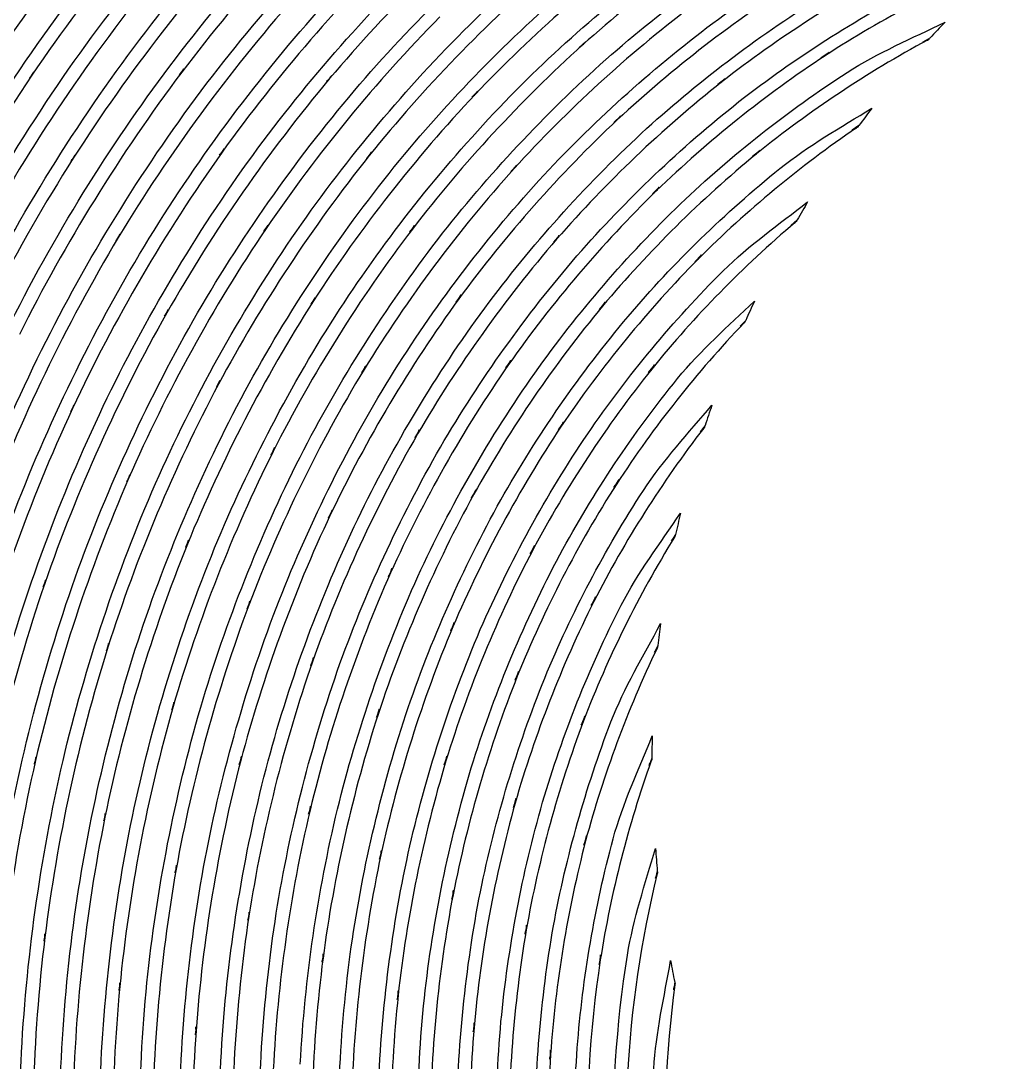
# Model space of a CAD drawing. Extents: x 1 to 151, y 102 to 252.
# Drawn here: x 19.74 to 52.38, y 167.25 to 201.72 of the extents above; entities that cross this region are included whole.
import ezdxf

# ---------------------------------------------------------------- set-up
doc = ezdxf.new("R2010")
doc.units = 0
doc.layers.add('Ebene_1', color=7, linetype='CONTINUOUS')

msp = doc.modelspace()

# ---------------------------------------------------------------- linework, layer by layer
at = {"layer": 'Ebene_1', "color": 7}
for p, q in [((50.327046, 201.680754), (50.327036, 201.680767)), ((38.429624, 201.03281), (38.214801, 200.840091)), ((49.821777, 201.145263), (49.591833, 201.02234)), ((38.330744, 200.925791), (38.330744, 200.925789)), ((46.490875, 200.676067), (46.221377, 200.500021)), ((46.364849, 200.575251), (46.364849, 200.575247)), ((20.159286, 200.022686), (20.032099, 199.83462)), ((25.129282, 200.129706), (24.983482, 199.935824)), ((25.064522, 200.025014), (25.064522, 200.025009)), ((20.104609, 199.92303), (20.104616, 199.923026)), ((30.034506, 199.919536), (29.86738, 199.721001)), ((29.96005, 199.812511), (29.960056, 199.812515)), ((43.047133, 199.808636), (42.802451, 199.616693)), ((42.935067, 199.701613), (42.935067, 199.701612)), ((34.859472, 199.397217), (34.668303, 199.195192)), ((34.773774, 199.287482), (34.773772, 199.28748)), ((39.587879, 198.567786), (39.369179, 198.363048)), ((47.903114, 198.828769), (47.903114, 198.828754)), ((39.487058, 198.453778), (39.487058, 198.453783)), ((47.477349, 198.257575), (47.252446, 198.105184)), ((21.528103, 197.279632), (21.401692, 197.081484)), ((26.463577, 197.485923), (26.318165, 197.281959)), ((26.399595, 197.376569), (26.399597, 197.376573)), ((31.342827, 197.374247), (31.175314, 197.164853)), ((31.267984, 197.260633), (31.267987, 197.260631)), ((44.204998, 197.437063), (43.955279, 197.233099)), ((44.088281, 197.321509), (44.088281, 197.32151)), ((21.474202, 197.175324), (21.474203, 197.175322)), ((36.150335, 196.94848), (35.95684, 196.73482)), ((36.06425, 196.83292), (36.064255, 196.83293)), ((40.870219, 196.21367), (40.647253, 195.99729)), ((40.769399, 196.09499), (40.769399, 196.09501)), ((45.779714, 195.72932), (45.779714, 195.72935)), ((45.436154, 195.13219), (45.231026, 194.95924)), ((27.917695, 194.9639), (27.772283, 194.74946)), ((27.855653, 194.85067), (27.855655, 194.85067)), ((32.770575, 194.94877), (32.601511, 194.72775)), ((32.696511, 194.83051), (32.696515, 194.83051)), ((23.017507, 194.66067), (22.892647, 194.45243)), ((22.963997, 194.54973), (22.963997, 194.54976)), ((37.560258, 194.6184), (37.363663, 194.39194)), ((37.473013, 194.49625), (37.473008, 194.49625)), ((42.270049, 193.97626), (42.042819, 193.74709)), ((42.165742, 193.84907), (42.165742, 193.84907)), ((29.485042, 192.56945), (29.340018, 192.34377)), ((29.422998, 192.45002), (29.423002, 192.45002)), ((34.310391, 192.64855), (34.140551, 192.41589)), ((34.236331, 192.52408), (34.236331, 192.52408)), ((39.081457, 192.41124), (38.882145, 192.17238)), ((44.019646, 192.44692), (44.019646, 192.44691)), ((24.620529, 192.17044), (24.497219, 191.95251)), ((24.568569, 192.05527), (24.568569, 192.05527)), ((38.993048, 192.28211), (38.993047, 192.28211)), ((43.730373, 191.8071), (43.549287, 191.61942)), ((31.158644, 190.30684), (31.01323, 190.06952)), ((35.956069, 190.47862), (35.784679, 190.23316)), ((35.881619, 190.34717), (35.881619, 190.34717)), ((40.707351, 190.33243), (40.505326, 190.08116)), ((31.09854, 190.18353), (31.098534, 190.18353)), ((40.617776, 190.19594), (40.617781, 190.19594)), ((26.330575, 189.81476), (26.208429, 189.58598)), ((26.280169, 189.69456), (26.280165, 189.69456)), ((21.488943, 189.00046), (21.386185, 188.78059)), ((42.611306, 188.99968), (42.611283, 188.99968)), ((21.448225, 188.88684), (21.448223, 188.88684)), ((37.699852, 188.44285), (37.526906, 188.1846)), ((37.625016, 188.30442), (37.625012, 188.30442)), ((42.382502, 188.32303), (42.226232, 188.12217)), ((32.930335, 188.17995), (32.78531, 187.93023)), ((32.86984, 188.04849), (32.869845, 188.04849)), ((28.139503, 187.59675), (28.018908, 187.35711)), ((28.090258, 187.47111), (28.090253, 187.47111)), ((23.343617, 186.6917), (23.243574, 186.46176)), ((23.304064, 186.57188), (23.304067, 186.57188)), ((39.534366, 186.54474), (39.359485, 186.27369)), ((34.793935, 186.1942), (34.648911, 185.93168)), ((39.459916, 186.40049), (39.459916, 186.40049)), ((34.733441, 186.05538), (34.733445, 186.05538)), ((30.039933, 185.52143), (29.920889, 185.27016)), ((29.991849, 185.3892), (29.991853, 185.3892)), ((41.572077, 185.42681), (41.572071, 185.42681)), ((25.290197, 184.5272), (25.192867, 184.28717)), ((41.409597, 184.72069), (41.275429, 184.50548)), ((25.252587, 184.40195), (25.252587, 184.40195)), ((36.740521, 184.35115), (36.595497, 184.07661)), ((36.681197, 184.2069), (36.681191, 184.2069)), ((32.024521, 183.59152), (31.907028, 183.32823)), ((31.977218, 183.45231), (31.977211, 183.45231)), ((20.55985, 183.21112), (20.48113, 182.98234)), ((20.53076, 183.09285), (20.53077, 183.09285)), ((27.320927, 182.51082), (27.226317, 182.25955)), ((27.284477, 182.37859), (27.284477, 182.37859)), ((38.763481, 182.65584), (38.61807, 182.36773)), ((38.70377, 182.50306), (38.703771, 182.50306)), ((34.085485, 181.8109), (33.968768, 181.53481)), ((34.039728, 181.66665), (34.039735, 181.66665)), ((40.913644, 181.76902), (40.913647, 181.76902)), ((22.646031, 181.10905), (22.570421, 180.87019)), ((22.619671, 180.9869), (22.619661, 180.9869)), ((40.820977, 181.04158), (40.708137, 180.80931)), ((29.428039, 180.64528), (29.335749, 180.38276)), ((29.393909, 180.50917), (29.393919, 180.50917)), ((36.214322, 180.1819), (36.098769, 179.89379)), ((36.170499, 180.03261), (36.170502, 180.03261)), ((24.808211, 179.16014), (24.736471, 178.91081)), ((24.783391, 179.03101), (24.783391, 179.03101)), ((31.603796, 178.9333), (31.513836, 178.65915)), ((31.571996, 178.79293), (31.571996, 178.79293)), ((38.403255, 178.70684), (38.288865, 178.40594)), ((38.360215, 178.55019), (38.360215, 178.55019)), ((40.638341, 178.06083), (40.638333, 178.06083)), ((20.241494, 177.35664), (20.187204, 177.1205)), ((20.224814, 177.23489), (20.224824, 177.23489)), ((27.039017, 177.36711), (26.970387, 177.10731)), ((27.017307, 177.23605), (27.017307, 177.23605)), ((33.839263, 177.37836), (33.752013, 177.0918)), ((33.809013, 177.23062), (33.809013, 177.23062)), ((40.619723, 177.32097), (40.530153, 177.07396)), ((36.127073, 175.98085), (36.041763, 175.6815)), ((36.099153, 175.82885), (36.099153, 175.82885)), ((22.535902, 175.48413), (22.485882, 175.23906)), ((29.329552, 175.73191), (29.265182, 175.46164)), ((29.310162, 175.59386), (29.310162, 175.59386)), ((22.522332, 175.35965), (22.522332, 175.35965)), ((38.457934, 174.74311), (38.375724, 174.43096)), ((38.431174, 174.58063), (38.431174, 174.58063)), ((31.672038, 174.25685), (31.611158, 173.97494)), ((31.654978, 174.11415), (31.654978, 174.11415)), ((40.746466, 174.32655), (40.74652, 174.32665)), ((24.890029, 173.77214), (24.844659, 173.51661)), ((24.879169, 173.64147), (24.879169, 173.64147)), ((40.80391, 173.5833), (40.74419, 173.34095)), ((34.057575, 172.94388), (34.000965, 172.64995)), ((34.042845, 172.79304), (34.042835, 172.79304)), ((27.295679, 172.22225), (27.254959, 171.95663)), ((27.287529, 172.0873), (27.287579, 172.0873)), ((36.478777, 171.7926), (36.425657, 171.48704)), ((20.536985, 171.50139), (20.507125, 171.26097)), ((20.533495, 171.38157), (20.533485, 171.38157)), ((36.466757, 171.63788), (36.466757, 171.63788)), ((29.744806, 170.83521), (29.708746, 170.55951)), ((29.739766, 170.69716), (29.739806, 170.69716)), ((38.926732, 170.80574), (38.877102, 170.48661)), ((38.917432, 170.64365), (38.917432, 170.64365)), ((41.243143, 170.61496), (41.243247, 170.61496)), ((23.014018, 169.87898), (22.989978, 169.62965)), ((23.013628, 169.75257), (23.013631, 169.75257)), ((32.228443, 169.61375), (32.197813, 169.32642)), ((41.380516, 169.89527), (41.346776, 169.65059)), ((32.226503, 169.46717), (32.226543, 169.46717)), ((25.534507, 168.42215), (25.515897, 168.16312)), ((25.537227, 168.29224), (25.537207, 168.29224)), ((34.738447, 168.5567), (34.712857, 168.25773)), ((34.739617, 168.40431), (34.739647, 168.40431)), ((37.26667, 167.66523), (37.24612, 167.35502)), ((37.27132, 167.50741), (37.27137, 167.50741))]:
    msp.add_line(p, q, dxfattribs=at)
for points in [[(21.847375, 208.649293), (19.329534, 205.806148), (17.069526, 202.74472), (15.094832, 199.50075)], [(15.947774, 199.18666), (17.905084, 202.382464), (20.143337, 205.397132), (22.635948, 208.19561)], [(26.814913, 208.128924), (24.338253, 205.598574), (22.092531, 202.852894), (20.104636, 199.923036)], [(20.948398, 199.582569), (22.916697, 202.463669), (25.138706, 205.162722), (27.587713, 207.648086)], [(31.674753, 207.302199), (29.258383, 205.078818), (27.046001, 202.643689), (25.064521, 200.025009)], [(34.394927, 201.398129), (36.41385, 203.407653), (38.610183, 205.229838), (40.957464, 206.843515)], [(25.896278, 199.655071), (27.855972, 202.225219), (30.042251, 204.613971), (32.428959, 206.793053)], [(36.412478, 206.176525), (34.074923, 204.252947), (31.915336, 202.123292), (29.960066, 199.812523)], [(22.781727, 205.66737), (20.426366, 202.854511), (18.326277, 199.837595), (16.506911, 196.65183)], [(30.778639, 199.414272), (32.710599, 201.677848), (34.843187, 203.761591), (37.150007, 205.642169)], [(44.699398, 205.634392), (42.43796, 204.260981), (40.306266, 202.685537), (38.330744, 200.925762)], [(42.641917, 201.645852), (44.627545, 203.115677), (46.743427, 204.399697), (48.963651, 205.483176)], [(17.372831, 196.37072), (19.175935, 199.506447), (21.255553, 202.474933), (23.58638, 205.241236)], [(27.728073, 205.253248), (25.406734, 202.752278), (23.313545, 200.049344), (21.474196, 197.175322)], [(22.328061, 196.86201), (24.149311, 199.686785), (26.220074, 202.341953), (28.515242, 204.797235)], [(39.103565, 200.444142), (41.051126, 202.159196), (43.150882, 203.692362), (45.376829, 205.025973)], [(32.572819, 204.528095), (30.305086, 202.333763), (28.238874, 199.940603), (26.399597, 197.376543)], [(41.013304, 204.76012), (38.772344, 203.128078), (36.683849, 201.296625), (34.773772, 199.287589)], [(35.576447, 198.858972), (37.461986, 200.821895), (39.522094, 202.609033), (41.731058, 204.199661)], [(27.242996, 197.034959), (29.062565, 199.55054), (31.105099, 201.896632), (33.345257, 204.046142)], [(37.302391, 203.500593), (35.107211, 201.606362), (33.087242, 199.518335), (31.267987, 197.260675)], [(48.965601, 203.570749), (46.841108, 202.468275), (44.822646, 201.17344), (42.935077, 199.701626)], [(52.382578, 203.726232), (50.283631, 202.863084), (48.269176, 201.809066), (46.364849, 200.57525)], [(45.462133, 203.060031), (43.334201, 201.709592), (41.334298, 200.168311), (39.487058, 198.453768)], [(23.857024, 202.791325), (21.65855, 200.01637), (19.711991, 197.050664), (18.041322, 193.92934)], [(32.099744, 196.89042), (33.897765, 199.10032), (35.892038, 201.142475), (38.058143, 202.99268)], [(43.688495, 199.191705), (45.546868, 200.62036), (47.532341, 201.873838), (49.620526, 202.938292)], [(18.915341, 193.6769), (20.571947, 196.7488), (22.500013, 199.665866), (24.676368, 202.394255)], [(28.777761, 202.478777), (26.606743, 200.014914), (24.661033, 197.36152), (22.963998, 194.54975)], [(40.276948, 198.000094), (42.097343, 199.668281), (44.066372, 201.165473), (46.159732, 202.474515)], [(23.830264, 194.26977), (25.510346, 197.030077), (27.434812, 199.633606), (29.580434, 202.049889)], [(41.905164, 202.180982), (39.799866, 200.578864), (37.844891, 198.789213), (36.064255, 196.83292)], [(33.606222, 201.853314), (31.482989, 199.696222), (29.558396, 197.352838), (27.855665, 194.85067)], [(47.081839, 200.014137), (48.109695, 200.668835), (49.232917, 201.146382), (50.327046, 201.680754)], [(50.327036, 201.680767), (50.158662, 201.502178), (49.98647, 201.327298), (49.821777, 201.145263)], [(28.709902, 194.53856), (30.394617, 196.99167), (32.297725, 199.286949), (34.394927, 201.398129)], [(36.882053, 196.43352), (38.639675, 198.342636), (40.567677, 200.086579), (42.641917, 201.645852)], [(38.330744, 200.925789), (38.366874, 200.958399), (38.393384, 201.000319), (38.429624, 201.03281)], [(49.745398, 201.08592), (47.7476, 200.007837), (45.853794, 198.748294), (44.088291, 197.321497)], [(49.591833, 201.02234), (49.640823, 201.04849), (49.696278, 201.06003), (49.745388, 201.08593)], [(49.745388, 201.08593), (49.766348, 201.09724), (49.785478, 201.11144), (49.804718, 201.12548)], [(49.784558, 201.10221), (49.771658, 201.09641), (49.757928, 201.09251), (49.745398, 201.08592)], [(49.804718, 201.12548), (49.797818, 201.11788), (49.791428, 201.10983), (49.784558, 201.10221)], [(38.330744, 200.925762), (36.272221, 199.068104), (34.38653, 197.028537), (32.696515, 194.83048)], [(38.214801, 200.840091), (38.250661, 200.872241), (38.294781, 200.893751), (38.330744, 200.925791)], [(46.364849, 200.575247), (46.409849, 200.604947), (46.445749, 200.646557), (46.490875, 200.676067)], [(33.541459, 194.49001), (35.211403, 196.63907), (37.07303, 198.63167), (39.103565, 200.444142)], [(46.364849, 200.57525), (44.366239, 199.256265), (42.493525, 197.756834), (40.769399, 196.09501)], [(46.221377, 200.500021), (46.266667, 200.529651), (46.319437, 200.545821), (46.364849, 200.575251)], [(25.064521, 200.025009), (23.01798, 197.295765), (21.21934, 194.3895), (19.690871, 191.33985)], [(20.104616, 199.923026), (20.125816, 199.954526), (20.138036, 199.991226), (20.159286, 200.022686)], [(24.983482, 199.935824), (25.007702, 199.967974), (25.040232, 199.992914), (25.064522, 200.025014)], [(25.064522, 200.025009), (25.089192, 200.057909), (25.104542, 200.096859), (25.129282, 200.129706)], [(41.571694, 195.66613), (43.270888, 197.281801), (45.115409, 198.736883), (47.081839, 200.014137)], [(20.104636, 199.923036), (18.055609, 196.87846), (16.281725, 193.65782), (14.80505, 190.29832)], [(20.032099, 199.83462), (20.053479, 199.86627), (20.083169, 199.89142), (20.104609, 199.92303)], [(20.573426, 191.11881), (22.089118, 194.11761), (23.870945, 196.97417), (25.896278, 199.655071)], [(29.960066, 199.812523), (27.934143, 197.393384), (26.129643, 194.79752), (24.568579, 192.05528)], [(29.86738, 199.721001), (29.89539, 199.754281), (29.93196, 199.779301), (29.96005, 199.812511)], [(29.960056, 199.812515), (29.988016, 199.845895), (30.006466, 199.886215), (30.034506, 199.919536)], [(42.935077, 199.701626), (40.959673, 198.136336), (39.131044, 196.39466), (37.473018, 194.49626)], [(42.802451, 199.616693), (42.843811, 199.649213), (42.893581, 199.669263), (42.935067, 199.701613)], [(42.935067, 199.701612), (42.975637, 199.733762), (43.006437, 199.776642), (43.047133, 199.808636)], [(15.69573, 190.10985), (17.161368, 193.41749), (18.919199, 196.58755), (20.948398, 199.582569)], [(25.444541, 191.80594), (26.990769, 194.49697), (28.776164, 197.043115), (30.778639, 199.414272)], [(34.773772, 199.287589), (32.787966, 197.173924), (30.996935, 194.88597), (29.423002, 192.45012)], [(34.668303, 199.195192), (34.700453, 199.229212), (34.741523, 199.253552), (34.773774, 199.287482)], [(34.773772, 199.28748), (34.805622, 199.32138), (34.827522, 199.36341), (34.859472, 199.397217)], [(38.304762, 194.12594), (39.940968, 195.97557), (41.742848, 197.670943), (43.688495, 199.191705)], [(30.289657, 192.17002), (31.846553, 194.55483), (33.616355, 196.7931), (35.576447, 198.858972)], [(39.487058, 198.453783), (39.524078, 198.488633), (39.550738, 198.533063), (39.587879, 198.567786)], [(44.861485, 196.83954), (45.811784, 197.595418), (46.868778, 198.194814), (47.903114, 198.828769)], [(47.903114, 198.828754), (47.759136, 198.639917), (47.617614, 198.449346), (47.477349, 198.257575)], [(39.487058, 198.453768), (37.560413, 196.64015), (35.803013, 194.65623), (34.236331, 192.52407)], [(39.369179, 198.363048), (39.405479, 198.396988), (39.450639, 198.419978), (39.487058, 198.453778)], [(47.398244, 198.184294), (47.421634, 198.200274), (47.442454, 198.219494), (47.463394, 198.238584)], [(47.463394, 198.238584), (47.456094, 198.228544), (47.449394, 198.218004), (47.442064, 198.207954)], [(35.090976, 192.21114), (36.640202, 194.29459), (38.375915, 196.23181), (40.276948, 198.000094)], [(47.398244, 198.184304), (45.524199, 196.90322), (43.772347, 195.45265), (42.165742, 193.84909)], [(47.252446, 198.105184), (47.298346, 198.136244), (47.352196, 198.153454), (47.398244, 198.184294)], [(47.442064, 198.207954), (47.427614, 198.199854), (47.412074, 198.193554), (47.398244, 198.184304)], [(26.399597, 197.376543), (24.498794, 194.70002), (22.841655, 191.85916), (21.448223, 188.88681)], [(21.474203, 197.175322), (21.495213, 197.208442), (21.507033, 197.246562), (21.528103, 197.279632)], [(31.267987, 197.260675), (29.381515, 194.89342), (27.712145, 192.36139), (26.280165, 189.6946)], [(26.318165, 197.281959), (26.342385, 197.315899), (26.375295, 197.342689), (26.399595, 197.376569)], [(26.399597, 197.376573), (26.424097, 197.411073), (26.438997, 197.451473), (26.463577, 197.485923)], [(31.175314, 197.164853), (31.203154, 197.199593), (31.240054, 197.225973), (31.267984, 197.260633)], [(31.267987, 197.260631), (31.296307, 197.296171), (31.314407, 197.338781), (31.342827, 197.374247)], [(44.088291, 197.321497), (42.239175, 195.80098), (40.53358, 194.11467), (38.993057, 192.2821)], [(43.955279, 197.233099), (43.996629, 197.266819), (44.046789, 197.287979), (44.088281, 197.321509)], [(44.088281, 197.32151), (44.130661, 197.35636), (44.162471, 197.40239), (44.204998, 197.437063)], [(21.474196, 197.175322), (19.57744, 194.18524), (17.951696, 191.0321), (16.616274, 187.75263)], [(17.512793, 187.5952), (18.838596, 190.82163), (20.450197, 193.92274), (22.328061, 196.86201)], [(21.401692, 197.081484), (21.422972, 197.114894), (21.452852, 197.141954), (21.474202, 197.175324)], [(22.337766, 188.69607), (23.720114, 191.61706), (25.361799, 194.40746), (27.242996, 197.034959)], [(27.163106, 189.47441), (28.582187, 192.09019), (30.234611, 194.57146), (32.099744, 196.89042)], [(36.064255, 196.83292), (34.211474, 194.77073), (32.549605, 192.54563), (31.098534, 190.18353)], [(35.95684, 196.73482), (35.98943, 196.77092), (36.03154, 196.79702), (36.06425, 196.83292)], [(36.064255, 196.83293), (36.096425, 196.86873), (36.118055, 196.91273), (36.150335, 196.94848)], [(39.836437, 191.94012), (41.357393, 193.72457), (43.039662, 195.36383), (44.861485, 196.83954)], [(31.971782, 189.92953), (33.408206, 192.24189), (35.051636, 194.41847), (36.882053, 196.43352)], [(40.769399, 196.09501), (40.806559, 196.13141), (40.832909, 196.17741), (40.870219, 196.21367)], [(40.769399, 196.09501), (38.968512, 194.3318), (37.332147, 192.4085), (35.881619, 190.34717)], [(40.647253, 195.99729), (40.684733, 196.03369), (40.731773, 196.05869), (40.769399, 196.09499)], [(36.747508, 190.06564), (38.181142, 192.07604), (39.796119, 193.95029), (41.571694, 195.66613)], [(42.9847, 193.45081), (43.843936, 194.29518), (44.827865, 194.99252), (45.779714, 195.72932)], [(45.779714, 195.72935), (45.660581, 195.53335), (45.551583, 195.33064), (45.436154, 195.13219)], [(45.368295, 195.05344), (45.388465, 195.07054), (45.406145, 195.09024), (45.423745, 195.11004)], [(45.423745, 195.11004), (45.417845, 195.09984), (45.411835, 195.08964), (45.405905, 195.07944)], [(27.855665, 194.85067), (26.093553, 192.23302), (24.570058, 189.46249), (23.304077, 186.57188)], [(27.772283, 194.74946), (27.796833, 194.78576), (27.831013, 194.81446), (27.855653, 194.85067)], [(27.855655, 194.85067), (27.879735, 194.88647), (27.893525, 194.92817), (27.917695, 194.9639)], [(32.696515, 194.83048), (30.942719, 192.52082), (29.400791, 190.05819), (28.090253, 187.47108)], [(32.601511, 194.72775), (32.629891, 194.76485), (32.668021, 194.79345), (32.696511, 194.83051)], [(32.696515, 194.83051), (32.724705, 194.86761), (32.742285, 194.91171), (32.770575, 194.94877)], [(45.368295, 195.05344), (43.638528, 193.58396), (42.04817, 191.95847), (40.617781, 190.19591)], [(45.231026, 194.95924), (45.273586, 194.99504), (45.325566, 195.01784), (45.368295, 195.05344)], [(45.405905, 195.07944), (45.393645, 195.07044), (45.380025, 195.06324), (45.368295, 195.05344)], [(22.963998, 194.54975), (21.213988, 191.62154), (19.728909, 188.54315), (18.527577, 185.35041)], [(22.892647, 194.45243), (22.913397, 194.48703), (22.943167, 194.51523), (22.963997, 194.54973)], [(22.963997, 194.54976), (22.985097, 194.58506), (22.996327, 194.62536), (23.017507, 194.66067)], [(24.199804, 186.41294), (25.456434, 189.25168), (26.965941, 191.97066), (28.709902, 194.53856)], [(28.980953, 187.283), (30.28041, 189.81824), (31.807261, 192.22975), (33.541459, 194.49001)], [(37.473018, 194.49626), (35.746117, 192.49099), (34.205459, 190.33338), (32.869855, 188.0485)], [(37.363663, 194.39194), (37.396733, 194.43014), (37.439803, 194.45824), (37.473013, 194.49625)], [(37.473008, 194.49625), (37.505728, 194.53425), (37.527398, 194.58055), (37.560258, 194.6184)], [(19.428354, 185.22204), (20.622476, 188.36345), (22.095814, 191.39105), (23.830264, 194.26977)], [(33.753176, 187.82902), (35.075721, 190.06212), (36.599459, 192.16939), (38.304762, 194.12594)], [(42.165742, 193.84909), (40.485792, 192.14343), (38.96549, 190.28791), (37.625012, 188.30443)], [(42.042819, 193.74709), (42.080419, 193.78499), (42.127979, 193.81139), (42.165742, 193.84907)], [(42.165742, 193.84907), (42.204302, 193.88827), (42.231322, 193.93727), (42.270049, 193.97626)], [(38.49981, 188.05234), (39.825825, 189.98598), (41.327283, 191.7929), (42.9847, 193.45081)], [(29.423002, 192.45012), (27.793978, 189.8978), (26.398175, 187.20478), (25.252587, 184.40205)], [(29.340018, 192.34377), (29.364348, 192.38167), (29.398558, 192.41217), (29.422998, 192.45002)], [(29.423002, 192.45002), (29.447192, 192.48792), (29.460752, 192.53162), (29.485042, 192.56945)], [(34.236331, 192.52407), (32.608677, 190.2787), (31.187923, 187.89112), (29.991853, 185.38919)], [(34.140551, 192.41589), (34.169001, 192.45489), (34.207751, 192.48519), (34.236331, 192.52408)], [(34.236331, 192.52408), (34.264731, 192.56328), (34.281871, 192.60948), (34.310391, 192.64855)], [(38.993047, 192.28211), (39.026377, 192.32241), (39.047977, 192.37111), (39.081457, 192.41124)], [(41.473193, 189.88418), (42.241024, 190.81554), (43.146866, 191.61477), (44.019646, 192.44692)], [(44.019646, 192.44691), (43.919796, 192.23555), (43.826166, 192.02072), (43.730373, 191.8071)], [(24.568579, 192.05528), (22.95767, 189.19435), (21.606018, 186.19525), (20.53078, 183.09286)], [(24.497219, 191.95251), (24.517809, 191.98891), (24.547899, 192.01901), (24.568569, 192.05527)], [(24.568569, 192.05527), (24.589269, 192.09207), (24.599739, 192.13367), (24.620529, 192.17044)], [(26.153753, 184.27551), (27.292066, 187.02631), (28.67648, 189.66806), (30.289657, 192.17002)], [(30.8876, 185.22982), (32.074397, 187.67952), (33.481583, 190.0159), (35.090976, 192.21114)], [(38.993057, 192.2821), (37.386353, 190.3403), (35.960508, 188.25666), (34.733455, 186.05537)], [(38.882145, 192.17238), (38.915525, 192.21238), (38.959505, 192.24218), (38.993048, 192.28211)], [(21.4366, 182.99901), (22.506315, 186.04865), (23.847881, 188.99595), (25.444541, 191.80594)], [(35.624142, 185.86656), (36.839921, 188.01568), (38.249915, 190.04829), (39.836437, 191.94012)], [(43.677639, 191.72877), (42.110597, 190.08618), (40.698352, 188.3031), (39.459916, 186.40049)], [(43.549287, 191.61942), (43.588357, 191.66002), (43.638367, 191.68842), (43.677639, 191.72877)], [(43.677639, 191.72877), (43.692669, 191.74447), (43.705179, 191.76237), (43.717969, 191.77997)], [(43.705949, 191.75277), (43.696549, 191.74477), (43.686289, 191.73767), (43.677639, 191.72877)], [(43.717969, 191.77997), (43.713969, 191.77097), (43.709969, 191.76187), (43.705949, 191.75277)], [(16.752387, 181.39715), (17.733889, 184.74525), (19.012604, 187.99838), (20.573426, 191.11881)], [(31.098534, 190.18353), (31.122284, 190.22273), (31.134774, 190.26773), (31.158644, 190.30684)], [(35.881619, 190.34717), (34.37363, 188.17183), (33.066494, 185.86453), (31.977211, 183.45231)], [(35.784679, 190.23316), (35.813299, 190.27416), (35.852849, 190.30626), (35.881619, 190.34717)], [(35.881619, 190.34717), (35.910369, 190.38867), (35.927169, 190.43727), (35.956069, 190.47862)], [(40.617781, 190.19594), (40.651791, 190.23854), (40.673171, 190.28994), (40.707351, 190.33243)], [(31.098534, 190.18353), (29.594607, 187.70194), (28.317788, 185.09027), (27.284477, 182.37859)], [(31.01323, 190.06952), (31.038, 190.11012), (31.07364, 190.14302), (31.09854, 190.18353)], [(32.879551, 183.32744), (33.961289, 185.68675), (35.256148, 187.94155), (36.747508, 190.06564)], [(40.617781, 190.19591), (39.125095, 188.32389), (37.807111, 186.31963), (36.681191, 184.20687)], [(40.505326, 190.08116), (40.538976, 190.12296), (40.583956, 190.15426), (40.617776, 190.19594)], [(26.280165, 189.6946), (24.801803, 186.90727), (23.576438, 183.9933), (22.619661, 180.98694)], [(26.208429, 189.58598), (26.228889, 189.62428), (26.259599, 189.65628), (26.280169, 189.69456)], [(26.280165, 189.69456), (26.300565, 189.73306), (26.310075, 189.77636), (26.330575, 189.81476)], [(28.190684, 182.28629), (29.217774, 184.94304), (30.483614, 187.50069), (31.971782, 189.92953)], [(37.577315, 184.04715), (38.693918, 186.10854), (39.998328, 188.06214), (41.473193, 189.88418)], [(23.52742, 180.92263), (24.480414, 183.87655), (25.697184, 186.73848), (27.163106, 189.47441)], [(21.448223, 188.88684), (21.465173, 188.92344), (21.471913, 188.96394), (21.488943, 189.00046)], [(40.34288, 186.17985), (41.010237, 187.18806), (41.828465, 188.07963), (42.611306, 188.99968)], [(42.611283, 188.99968), (42.532833, 188.77512), (42.456562, 188.54962), (42.382502, 188.32303)], [(21.448223, 188.88681), (20.013089, 185.79036), (18.857527, 182.57207), (17.996337, 179.26946)], [(18.906044, 179.23964), (19.765109, 182.48809), (20.914159, 185.65264), (22.337766, 188.69607)], [(21.386185, 188.78059), (21.403545, 188.81789), (21.430785, 188.84959), (21.448225, 188.88684)], [(37.625012, 188.30443), (36.230399, 186.20536), (35.029852, 183.98404), (34.039735, 181.66666)], [(37.526906, 188.1846), (37.555706, 188.2276), (37.596046, 188.2616), (37.625016, 188.30442)], [(37.625012, 188.30442), (37.654102, 188.34822), (37.670592, 188.39922), (37.699852, 188.44285)], [(42.340642, 188.24238), (40.954198, 186.44532), (39.736461, 184.52465), (38.703794, 182.50306)], [(42.226232, 188.12217), (42.260302, 188.16587), (42.306352, 188.19877), (42.340622, 188.24238)], [(42.340622, 188.24238), (42.352612, 188.25788), (42.362132, 188.27508), (42.372032, 188.29198)], [(42.363132, 188.26638), (42.356032, 188.25838), (42.347442, 188.25098), (42.340642, 188.24238)], [(42.372032, 188.29198), (42.369232, 188.28298), (42.365932, 188.27498), (42.363132, 188.26638)], [(32.869855, 188.0485), (31.485931, 185.64526), (30.322118, 183.12254), (29.393929, 180.50918)], [(32.78531, 187.93023), (32.80968, 187.97223), (32.84533, 188.00653), (32.86984, 188.04849)], [(32.869845, 188.04849), (32.893965, 188.09039), (32.906085, 188.13809), (32.930335, 188.17995)], [(34.946328, 181.57317), (35.930553, 183.83694), (37.120027, 186.00542), (38.49981, 188.05234)], [(28.090253, 187.47111), (28.110403, 187.51141), (28.119243, 187.55651), (28.139503, 187.59675)], [(30.302065, 180.44558), (31.226387, 183.00619), (32.381684, 185.47719), (33.753176, 187.82902)], [(28.090253, 187.47108), (26.736844, 184.76267), (25.629741, 181.93838), (24.783391, 179.03098)], [(25.693092, 178.99917), (26.537525, 181.85386), (27.63812, 184.62607), (28.980953, 187.283)], [(28.018908, 187.35711), (28.039098, 187.39721), (28.069958, 187.43101), (28.090258, 187.47111)], [(23.304077, 186.57188), (22.000835, 183.5577), (20.969897, 180.43315), (20.224834, 177.23488)], [(23.243574, 186.46176), (23.260324, 186.50026), (23.287224, 186.53346), (23.304064, 186.57188)], [(23.304067, 186.57188), (23.320797, 186.61058), (23.326807, 186.65308), (23.343617, 186.6917)], [(39.459916, 186.40049), (39.489106, 186.44619), (39.504976, 186.49919), (39.534366, 186.54474)], [(21.135296, 177.23725), (21.880136, 180.38138), (22.906129, 183.45229), (24.199804, 186.41294)], [(34.733445, 186.05538), (34.757765, 186.09978), (34.769465, 186.14988), (34.793935, 186.1942)], [(39.459916, 186.40049), (38.170899, 184.38296), (37.069597, 182.25172), (36.170502, 180.03261)], [(37.077898, 179.96669), (37.97294, 182.13388), (39.066137, 184.21301), (40.34288, 186.17985)], [(39.359485, 186.27369), (39.388765, 186.31909), (39.430435, 186.35519), (39.459916, 186.40049)], [(34.733455, 186.05537), (33.461474, 183.73514), (32.403221, 181.30465), (31.572006, 178.79292)], [(32.480918, 178.75882), (33.310328, 181.21901), (34.362593, 183.59738), (35.624142, 185.86656)], [(34.648911, 185.93168), (34.673121, 185.97548), (34.709071, 186.01168), (34.733441, 186.05538)], [(29.991853, 185.3892), (30.011873, 185.4317), (30.019793, 185.479), (30.039933, 185.52143)], [(29.991853, 185.38919), (28.757002, 182.7663), (27.761167, 180.03817), (27.017307, 177.23604)], [(27.926626, 177.23216), (28.67029, 179.98214), (29.66147, 182.65834), (30.8876, 185.22982)], [(29.920889, 185.27016), (29.940729, 185.31196), (29.971879, 185.34746), (29.991849, 185.3892)], [(39.605718, 182.37704), (40.165608, 183.4524), (40.891644, 184.42486), (41.572077, 185.42681)], [(41.572071, 185.42681), (41.516841, 185.19184), (41.460145, 184.95743), (41.409597, 184.72069)], [(25.252587, 184.40195), (25.268907, 184.44245), (25.273777, 184.48675), (25.290197, 184.5272)], [(41.376646, 184.63732), (40.185945, 182.70507), (39.175736, 180.66801), (38.360222, 178.55019)], [(41.275429, 184.50548), (41.304779, 184.55258), (41.347059, 184.59028), (41.376636, 184.63732)], [(41.376636, 184.63732), (41.386536, 184.65342), (41.393976, 184.67092), (41.401836, 184.68812)], [(41.396036, 184.66252), (41.389236, 184.65452), (41.382306, 184.64632), (41.376646, 184.63732)], [(41.401836, 184.68812), (41.400036, 184.67912), (41.397836, 184.67112), (41.396036, 184.66252)], [(25.252587, 184.40205), (24.073646, 181.47563), (23.159491, 178.44972), (22.522332, 175.35975)], [(23.431254, 175.38909), (24.070276, 178.42716), (24.981689, 181.40079), (26.153753, 184.27551)], [(25.192867, 184.28717), (25.209117, 184.32717), (25.236227, 184.36197), (25.252587, 184.40195)], [(36.681191, 184.20687), (35.51357, 181.97365), (34.55159, 179.63893), (33.809013, 177.23059)], [(36.595497, 184.07661), (36.619817, 184.12271), (36.656697, 184.16091), (36.681197, 184.2069)], [(36.681191, 184.2069), (36.705331, 184.2531), (36.716201, 184.3051), (36.740521, 184.35115)], [(34.719485, 177.22947), (35.46177, 179.58484), (36.418824, 181.86658), (37.577315, 184.04715)], [(31.977211, 183.45231), (30.852633, 180.91856), (29.959881, 178.28884), (29.310162, 175.59386)], [(31.907028, 183.32823), (31.926488, 183.37173), (31.957618, 183.40893), (31.977218, 183.45231)], [(31.977211, 183.45231), (31.997131, 183.49721), (32.004451, 183.54671), (32.024521, 183.59152)], [(20.53078, 183.09286), (19.427464, 179.86413), (18.615391, 176.54367), (18.104146, 173.17034)], [(20.48113, 182.98234), (20.4943, 183.02064), (20.51751, 183.05464), (20.53076, 183.09285)], [(20.53077, 183.09285), (20.54393, 183.13135), (20.54661, 183.17265), (20.55985, 183.21112)], [(30.219481, 175.6241), (30.871014, 178.26727), (31.761494, 180.84525), (32.879551, 183.32744)], [(19.012292, 173.23431), (19.527192, 176.5552), (20.338546, 179.82303), (21.4366, 182.99901)], [(27.284477, 182.37859), (26.222066, 179.54416), (25.416906, 176.62046), (24.879169, 173.64146)], [(27.226317, 182.25955), (27.241967, 182.30095), (27.268717, 182.33725), (27.284477, 182.37859)], [(27.284477, 182.37859), (27.300557, 182.42149), (27.304727, 182.46799), (27.320927, 182.51082)], [(38.703794, 182.50306), (37.633287, 180.36245), (36.761027, 178.12888), (36.099176, 175.82885)], [(37.008468, 175.85793), (37.671917, 178.10644), (38.541798, 180.28814), (39.605718, 182.37704)], [(38.61807, 182.36773), (38.64221, 182.41553), (38.67942, 182.45543), (38.70377, 182.50306)], [(38.703771, 182.50306), (38.728281, 182.55206), (38.738771, 182.60693), (38.763481, 182.65584)], [(25.786927, 173.70582), (26.328329, 176.63278), (27.133208, 179.50421), (28.190684, 182.28629)], [(34.039735, 181.66666), (33.017619, 179.22661), (32.218823, 176.69914), (31.654978, 174.11416)], [(33.968768, 181.53481), (33.988258, 181.58091), (34.020078, 181.62071), (34.039728, 181.66665)], [(34.039735, 181.66665), (34.059265, 181.71325), (34.065795, 181.76435), (34.085485, 181.8109)], [(39.270295, 178.51839), (39.716332, 179.65066), (40.33326, 180.70062), (40.913644, 181.76902)], [(40.913647, 181.76902), (40.882907, 181.52653), (40.846817, 181.28556), (40.820977, 181.04158)], [(32.562737, 174.17461), (33.130388, 176.7085), (33.928514, 179.18428), (34.946328, 181.57317)], [(22.619661, 180.98694), (21.638709, 177.85391), (20.940272, 174.63934), (20.533485, 171.38161)], [(22.570421, 180.87019), (22.583161, 180.91059), (22.606831, 180.94659), (22.619671, 180.9869)], [(22.619661, 180.9869), (22.632131, 181.0267), (22.633471, 181.0692), (22.646031, 181.10905)], [(40.813217, 180.98071), (40.807817, 180.97071), (40.800407, 180.96181), (40.795377, 180.95161)], [(40.795387, 180.95161), (40.804287, 180.97021), (40.810277, 180.98981), (40.816717, 181.00941)], [(40.816717, 181.00941), (40.815717, 180.99941), (40.814217, 180.99031), (40.813217, 180.98071)], [(21.438141, 171.47357), (21.850247, 174.67932), (22.549921, 177.84167), (23.52742, 180.92263)], [(29.393919, 180.50917), (29.409339, 180.55347), (29.412489, 180.60107), (29.428039, 180.64528)], [(40.795377, 180.95161), (39.812817, 178.90511), (39.020937, 176.773), (38.431171, 174.58063)], [(40.708137, 180.80931), (40.732507, 180.85951), (40.770767, 180.90161), (40.795387, 180.95161)], [(29.393929, 180.50918), (28.43974, 177.77083), (27.734504, 174.95239), (27.287589, 172.08731)], [(28.193398, 172.18231), (28.645661, 174.99487), (29.351372, 177.76019), (30.302065, 180.44558)], [(29.335749, 180.38276), (29.351179, 180.42666), (29.378359, 180.46536), (29.393909, 180.50917)], [(36.170502, 180.03261), (35.242344, 177.68906), (34.529577, 175.26637), (34.042835, 172.79304)], [(34.948291, 172.88765), (35.440235, 175.30767), (36.153733, 177.67672), (37.077898, 179.96669)], [(36.098769, 179.89379), (36.118179, 179.94229), (36.150899, 179.98419), (36.170499, 180.03261)], [(36.170502, 180.03261), (36.189642, 180.08091), (36.195002, 180.13365), (36.214322, 180.1819)], [(24.783391, 179.03098), (23.916823, 175.99726), (23.324294, 172.89238), (23.013631, 169.75254)], [(23.914801, 169.87777), (24.23276, 172.96563), (24.828096, 176.01778), (25.693092, 178.99917)], [(24.736471, 178.91081), (24.748411, 178.95221), (24.771341, 178.98961), (24.783391, 179.03101)], [(24.783391, 179.03101), (24.795451, 179.07321), (24.796041, 179.11791), (24.808211, 179.16014)], [(31.571996, 178.79293), (31.586806, 178.83863), (31.588846, 178.88763), (31.603796, 178.9333)], [(31.572006, 178.79292), (30.718047, 176.15498), (30.104415, 173.44571), (29.739816, 170.69715)], [(30.641361, 170.82321), (31.01316, 173.51889), (31.62907, 176.17441), (32.480918, 178.75882)], [(31.513836, 178.65915), (31.528986, 178.70545), (31.556686, 178.74665), (31.571996, 178.79293)], [(38.360215, 178.55019), (38.379285, 178.60099), (38.383965, 178.65611), (38.403255, 178.70684)], [(38.360222, 178.55019), (37.518856, 176.30869), (36.884628, 173.99531), (36.466764, 171.63788)], [(37.368308, 171.76274), (37.793495, 174.0683), (38.430415, 176.32939), (39.270295, 178.51839)], [(38.288865, 178.40594), (38.307965, 178.45624), (38.340895, 178.50004), (38.360215, 178.55019)], [(39.339715, 174.645), (39.666093, 175.82143), (40.179608, 176.93068), (40.638341, 178.06083)], [(40.638333, 178.06083), (40.632733, 177.81401), (40.620233, 177.569), (40.619723, 177.32097)], [(20.224834, 177.23488), (19.465371, 173.90962), (19.004574, 170.52351), (18.848655, 167.11615)], [(19.745158, 167.27285), (19.910063, 170.62911), (20.375373, 173.96401), (21.135296, 177.23725)], [(20.187204, 177.1205), (20.196204, 177.1597), (20.215694, 177.1957), (20.224814, 177.23489)], [(20.224824, 177.23489), (20.233924, 177.27489), (20.232224, 177.31669), (20.241494, 177.35664)], [(27.017307, 177.23604), (26.25638, 174.30509), (25.760719, 171.31211), (25.537207, 168.29223)], [(26.43373, 168.44889), (26.666096, 171.41581), (27.165955, 174.35514), (27.926626, 177.23216)], [(26.970387, 177.10731), (26.982007, 177.15161), (27.005567, 177.19181), (27.017307, 177.23605)], [(27.017307, 177.23605), (27.028457, 177.27895), (27.027757, 177.32415), (27.039017, 177.36711)], [(33.809013, 177.23059), (33.047218, 174.69586), (32.517209, 172.09767), (32.226543, 169.46714)], [(33.123057, 169.62423), (33.422796, 172.20269), (33.957563, 174.74822), (34.719485, 177.22947)], [(33.752013, 177.0918), (33.766613, 177.1398), (33.794243, 177.1827), (33.809013, 177.23062)], [(33.809013, 177.23062), (33.823513, 177.27882), (33.824593, 177.33012), (33.839263, 177.37836)], [(40.602679, 177.22597), (39.839454, 175.08833), (39.274916, 172.88519), (38.917453, 170.64365)], [(40.530153, 177.07396), (40.549323, 177.12686), (40.583243, 177.17316), (40.602663, 177.22597)], [(40.602663, 177.22597), (40.609963, 177.24637), (40.613793, 177.26777), (40.618953, 177.28877)], [(40.618189, 177.25817), (40.613589, 177.24717), (40.606799, 177.23717), (40.602679, 177.22597)], [(40.618953, 177.28877), (40.61894, 177.27847), (40.618189, 177.26837), (40.618189, 177.25817)], [(36.099176, 175.82885), (35.420711, 173.40051), (34.965287, 170.91567), (34.73967, 168.40431)], [(35.63035, 168.59393), (35.866757, 171.05261), (36.328321, 173.4836), (37.008468, 175.85793)], [(36.041763, 175.6815), (36.056163, 175.7323), (36.084543, 175.7781), (36.099153, 175.82885)], [(36.099153, 175.82885), (36.113043, 175.87855), (36.112993, 175.93118), (36.127073, 175.98085)], [(22.522332, 175.35965), (22.530632, 175.40065), (22.527532, 175.44315), (22.535902, 175.48413)], [(29.310162, 175.59386), (28.647375, 172.77061), (28.240303, 169.89392), (28.095294, 166.9975)], [(28.985612, 167.18672), (29.141404, 170.03082), (29.554785, 172.85442), (30.219481, 175.6241)], [(29.265182, 175.46164), (29.275982, 175.50704), (29.299232, 175.54854), (29.310162, 175.59386)], [(29.310162, 175.59386), (29.320802, 175.63916), (29.318762, 175.68656), (29.329552, 175.73191)], [(22.522332, 175.35975), (21.874234, 172.14099), (21.515272, 168.87101), (21.451325, 165.58807)], [(22.342022, 165.77562), (22.416722, 169.00628), (22.781383, 172.22344), (23.431254, 175.38909)], [(22.485882, 175.23906), (22.494282, 175.28026), (22.513832, 175.31846), (22.522332, 175.35965)], [(38.431171, 174.58063), (37.828844, 172.26296), (37.440201, 169.89573), (37.271367, 167.50741)], [(38.154706, 167.72882), (38.336438, 170.06591), (38.733429, 172.3807), (39.339715, 174.645)], [(38.375724, 174.43096), (38.389354, 174.48256), (38.417324, 174.52916), (38.431174, 174.58063)], [(38.431174, 174.58063), (38.445014, 174.63393), (38.443874, 174.68992), (38.457934, 174.74311)], [(31.654978, 174.11416), (31.08123, 171.4011), (30.75457, 168.6425), (30.679362, 165.87067)], [(31.56269, 166.08816), (31.6504, 168.80857), (31.985321, 171.51494), (32.562737, 174.17461)], [(31.611158, 173.97494), (31.621388, 174.02264), (31.644588, 174.06654), (31.654978, 174.11415)], [(31.654978, 174.11415), (31.664878, 174.16115), (31.661978, 174.20995), (31.672038, 174.25685)], [(39.813504, 170.79943), (40.014666, 172.00152), (40.399424, 173.15909), (40.746466, 174.32655)], [(40.74652, 174.32665), (40.76661, 174.0791), (40.77878, 173.82939), (40.80391, 173.5833)], [(24.879169, 173.64147), (24.886769, 173.68457), (24.882369, 173.72907), (24.890029, 173.77214)], [(24.879169, 173.64146), (24.334557, 170.53401), (24.069494, 167.38434), (24.088516, 164.22963)], [(24.844659, 173.51661), (24.852259, 173.55921), (24.871479, 173.59891), (24.879169, 173.64147)], [(24.971845, 164.44832), (24.965445, 167.55254), (25.238273, 170.65073), (25.786927, 173.70582)], [(40.79959, 173.4975), (40.264103, 171.29163), (39.932988, 169.0414), (39.811952, 166.77443)], [(40.74419, 173.34095), (40.75754, 173.39485), (40.78603, 173.44378), (40.79964, 173.4976)], [(40.81084, 173.5293), (40.80764, 173.5185), (40.80234, 173.5084), (40.79959, 173.4975)], [(40.79964, 173.4976), (40.80404, 173.5158), (40.80564, 173.5345), (40.80774, 173.553)], [(40.80774, 173.553), (40.808554, 173.545), (40.81004, 173.5373), (40.81084, 173.5293)], [(34.042835, 172.79304), (33.550301, 170.19288), (33.295002, 167.5537), (33.280877, 164.90744)], [(34.000965, 172.64995), (34.010365, 172.69885), (34.033225, 172.74415), (34.042845, 172.79304)], [(34.042835, 172.79304), (34.052235, 172.84274), (34.047935, 172.89416), (34.057575, 172.94388)], [(34.156085, 165.15949), (34.184665, 167.75441), (34.450054, 170.34082), (34.948291, 172.88765)], [(27.287589, 172.08731), (26.837517, 169.09388), (26.657663, 166.06597), (26.750922, 163.04036)], [(27.254959, 171.95663), (27.261759, 172.00113), (27.280599, 172.04283), (27.287529, 172.0873)], [(27.287579, 172.0873), (27.294279, 172.132), (27.288879, 172.1776), (27.295679, 172.22225)], [(27.626098, 163.2893), (27.547158, 166.26479), (27.73745, 169.2411), (28.193398, 172.18231)], [(36.466757, 171.63788), (36.475357, 171.68898), (36.469957, 171.74151), (36.478777, 171.7926)], [(36.75719, 164.39521), (36.73545, 166.86469), (36.940432, 169.3305), (37.368308, 171.76274)], [(20.533485, 171.38161), (20.125384, 167.99348), (20.020891, 164.57602), (20.222109, 161.16943)], [(20.507125, 171.26097), (20.512125, 171.30187), (20.528385, 171.34067), (20.533495, 171.38157)], [(20.533485, 171.38157), (20.538285, 171.42127), (20.532085, 171.46167), (20.536985, 171.50139)], [(21.096908, 161.41921), (20.910067, 164.77418), (21.024658, 168.13872), (21.438141, 171.47357)], [(36.466764, 171.63788), (36.046317, 169.153), (35.853542, 166.63575), (35.891319, 164.11563)], [(36.425657, 171.48704), (36.434557, 171.53854), (36.457647, 171.58644), (36.466757, 171.63788)], [(29.739816, 170.69715), (29.375585, 167.8193), (29.271792, 164.91508), (29.430379, 162.01858)], [(29.708746, 170.55951), (29.714846, 170.60631), (29.733566, 170.65041), (29.739766, 170.69716)], [(29.739806, 170.69716), (29.745606, 170.74296), (29.73892, 170.78946), (29.744806, 170.83521)], [(30.295861, 162.30052), (30.153544, 165.14602), (30.269531, 167.99822), (30.641361, 170.82321)], [(38.917453, 170.64365), (38.560448, 168.27526), (38.421082, 165.8797), (38.502544, 163.4859)], [(38.877102, 170.48661), (38.885402, 170.54011), (38.908902, 170.59016), (38.917432, 170.64365)], [(38.917432, 170.64365), (38.925532, 170.69725), (38.918425, 170.75214), (38.926732, 170.80574)], [(39.358268, 163.79872), (39.294788, 166.14145), (39.447488, 168.48459), (39.813504, 170.79943)], [(40.687089, 167.02697), (40.761079, 168.23758), (41.03519, 169.42113), (41.243143, 170.61496)], [(41.243247, 170.61496), (41.288467, 170.37479), (41.330507, 170.13371), (41.380516, 169.89527)], [(23.013631, 169.75254), (22.705735, 166.48407), (22.690798, 163.19498), (22.970201, 159.92385)], [(22.989978, 169.62965), (22.993978, 169.67125), (23.009518, 169.71095), (23.013628, 169.75257)], [(23.013631, 169.75257), (23.017631, 169.79457), (23.009931, 169.83697), (23.014018, 169.87898)], [(23.836081, 160.20381), (23.572859, 163.42446), (23.599498, 166.66194), (23.914801, 169.87777)], [(32.226543, 169.46717), (32.231643, 169.51587), (32.223243, 169.56507), (32.228443, 169.61375)], [(32.973769, 161.47806), (32.7766, 164.19253), (32.827026, 166.91874), (33.123057, 169.62423)], [(41.385836, 169.81345), (41.083592, 167.56398), (40.98967, 165.29202), (41.10587, 163.02523)], [(41.346776, 169.65059), (41.354476, 169.70599), (41.377966, 169.75806), (41.385936, 169.81345)], [(41.392836, 169.84215), (41.390036, 169.83315), (41.387236, 169.82325), (41.385836, 169.81345)], [(41.385936, 169.81345), (41.388136, 169.83005), (41.387936, 169.84675), (41.387836, 169.86345)], [(41.387836, 169.86345), (41.389336, 169.85645), (41.391336, 169.84925), (41.392836, 169.84215)], [(32.226543, 169.46714), (31.939872, 166.70955), (31.903383, 163.93165), (32.118357, 161.16742)], [(32.197813, 169.32642), (32.202913, 169.37412), (32.221233, 169.41952), (32.226503, 169.46717)], [(35.65013, 160.82311), (35.407197, 163.40763), (35.400938, 166.0082), (35.63035, 168.59393)], [(25.537207, 168.29223), (25.320169, 165.14405), (25.386137, 161.983), (25.734967, 158.84666)], [(25.515897, 168.16312), (25.518997, 168.20672), (25.533997, 168.24862), (25.537227, 168.29224)], [(25.537207, 168.29224), (25.540207, 168.33554), (25.531407, 168.37884), (25.534507, 168.42215)], [(26.589999, 159.1592), (26.259292, 162.24494), (26.207481, 165.35375), (26.43373, 168.44889)], [(34.73967, 168.40431), (34.521696, 165.76714), (34.543536, 163.11616), (34.80598, 160.48304)], [(34.712857, 168.25773), (34.717157, 168.30733), (34.735157, 168.35473), (34.739617, 168.40431)], [(34.739647, 168.40431), (34.743847, 168.45501), (34.734147, 168.50598), (34.738447, 168.5567)], [(37.27137, 167.50741), (37.27467, 167.56001), (37.26317, 167.6126), (37.26667, 167.66523)], [(38.316792, 160.33647), (38.037034, 162.79074), (37.983371, 165.26467), (38.154706, 167.72882)], [(20.20815, 156.83576), (19.74298, 160.29406), (19.588388, 163.78677), (19.745158, 167.27285)], [(37.271367, 167.50741), (37.112986, 164.99258), (37.184007, 162.46918), (37.485024, 159.96732)], [(37.24612, 167.35502), (37.24952, 167.40652), (37.26769, 167.45594), (37.27132, 167.50741)]]:
    msp.add_open_spline(points, degree=3, dxfattribs=at)

doc.saveas('drawing.dxf')
